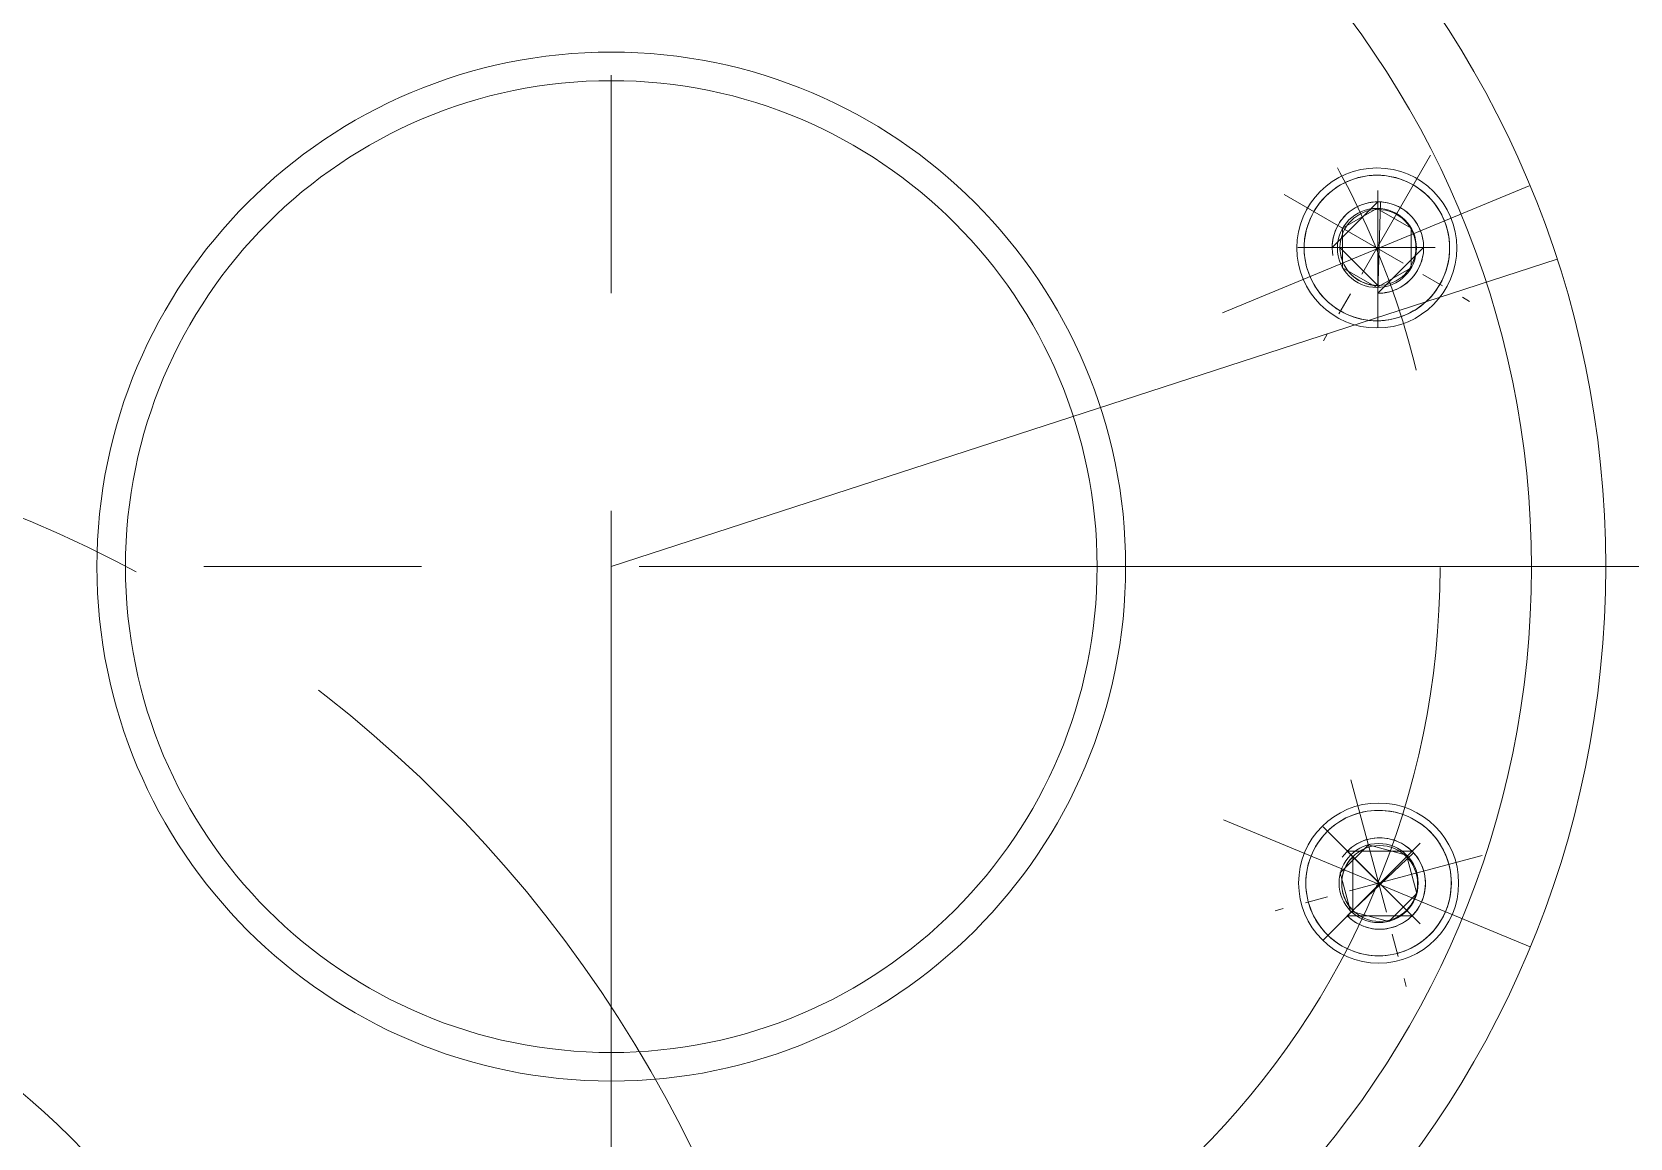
# Model space of a CAD drawing. Header units: inches. Extents: x 0 to 26418, y 0 to 20128.
# Drawn here: x 4012.8 to 4152.6, y 3676.8 to 3773.5 of the extents above; entities that cross this region are included whole.
import ezdxf

# ---------------------------------------------------------------- set-up
doc = ezdxf.new("R2010")
doc.units = ezdxf.units.IN
doc.header["$MEASUREMENT"] = 0
doc.linetypes.add('CENTER', pattern=[50.8, 31.75, -6.35, 6.35, -6.35])
doc.linetypes.add('点画线', pattern=[18, 12, -2, 2, -2])
for name, color, linetype, lineweight in [('CAXA1', 5, 'CENTER', 5), ('中心线层', 5, 'CENTER', 5), ('细实线层', 7, 'Continuous', 5)]:
    doc.layers.add(name, color=color, linetype=linetype, lineweight=lineweight)

msp = doc.modelspace()

# ---------------------------------------------------------------- linework, layer by layer
at = {"color": 7, "lineweight": 5}
for p, q in [((4129.18, 3760.85), (4128.85, 3760.77)), ((4129.5, 3760.91), (4129.18, 3760.85)), ((4129.83, 3760.95), (4129.5, 3760.91)), ((4130.17, 3760.98), (4129.83, 3760.95)), ((4130.5, 3760.99), (4130.17, 3760.98)), ((4130.83, 3760.98), (4130.5, 3760.99)), ((4131.16, 3760.95), (4130.83, 3760.98)), ((4131.49, 3760.91), (4131.16, 3760.95)), ((4131.82, 3760.85), (4131.49, 3760.91)), ((4132.15, 3760.77), (4131.82, 3760.85)), ((4126.49, 3759.57), (4126.24, 3759.35)), ((4126.76, 3759.77), (4126.49, 3759.57)), ((4127.03, 3759.96), (4126.76, 3759.77)), ((4127.32, 3760.13), (4127.03, 3759.96)), ((4127.61, 3760.29), (4127.32, 3760.13)), ((4127.91, 3760.44), (4127.61, 3760.29)), ((4128.22, 3760.56), (4127.91, 3760.44)), ((4128.53, 3760.67), (4128.22, 3760.56)), ((4128.85, 3760.77), (4128.53, 3760.67)), ((4132.47, 3760.67), (4132.15, 3760.77)), ((4132.78, 3760.56), (4132.47, 3760.67)), ((4133.09, 3760.44), (4132.78, 3760.56)), ((4133.39, 3760.29), (4133.09, 3760.44)), ((4133.68, 3760.13), (4133.39, 3760.29)), ((4133.97, 3759.96), (4133.68, 3760.13)), ((4133.68, 3760.13), (4133.68, 3760.13)), ((4134.24, 3759.77), (4133.97, 3759.96)), ((4134.5, 3759.57), (4134.24, 3759.77)), ((4134.76, 3759.35), (4134.5, 3759.57)), ((4125.16, 3758.09), (4124.99, 3757.8)), ((4125.35, 3758.36), (4125.16, 3758.09)), ((4125.55, 3758.63), (4125.35, 3758.36)), ((4125.77, 3758.88), (4125.55, 3758.63)), ((4126, 3759.12), (4125.77, 3758.88)), ((4126.24, 3759.35), (4126, 3759.12)), ((4126.59, 3754.66), (4130.59, 3758.66)), ((4127.5, 3756.35), (4130.5, 3758.08)), ((4128.41, 3758.01), (4128.24, 3757.89)), ((4128.59, 3758.12), (4128.41, 3758.01)), ((4128.77, 3758.22), (4128.59, 3758.12)), ((4128.96, 3758.31), (4128.77, 3758.22)), ((4129.16, 3758.39), (4128.96, 3758.31)), ((4129.35, 3758.46), (4129.16, 3758.39)), ((4129.55, 3758.52), (4129.35, 3758.46)), ((4129.76, 3758.57), (4129.55, 3758.52)), ((4129.96, 3758.61), (4129.76, 3758.57)), ((4130.17, 3758.64), (4129.96, 3758.61)), ((4130.38, 3758.65), (4130.17, 3758.64)), ((4130.59, 3758.66), (4130.38, 3758.65)), ((4130.5, 3758.08), (4133.5, 3756.35)), ((4130.8, 3758.65), (4130.59, 3750.66)), ((4131.01, 3758.64), (4130.8, 3758.65)), ((4131.22, 3758.61), (4131.01, 3758.64)), ((4131.42, 3758.57), (4131.22, 3758.61)), ((4131.62, 3758.52), (4131.42, 3758.57)), ((4131.83, 3758.46), (4131.62, 3758.52)), ((4132.02, 3758.39), (4131.83, 3758.46)), ((4132.22, 3758.31), (4132.02, 3758.39)), ((4132.41, 3758.22), (4132.22, 3758.31)), ((4132.59, 3758.12), (4132.41, 3758.22)), ((4132.77, 3758.01), (4132.59, 3758.12)), ((4132.94, 3757.89), (4132.77, 3758.01)), ((4135, 3759.12), (4134.76, 3759.35)), ((4135.23, 3758.88), (4135, 3759.12)), ((4135.45, 3758.63), (4135.23, 3758.88)), ((4135.65, 3758.36), (4135.45, 3758.63)), ((4135.84, 3758.09), (4135.65, 3758.36)), ((4136.01, 3757.8), (4135.84, 3758.09)), ((4124.45, 3756.59), (4124.35, 3756.27)), ((4124.56, 3756.9), (4124.45, 3756.59)), ((4124.68, 3757.21), (4124.56, 3756.9)), ((4124.83, 3757.51), (4124.68, 3757.21)), ((4124.99, 3757.8), (4124.83, 3757.51)), ((4124.99, 3757.8), (4124.99, 3757.8)), ((4127.13, 3756.66), (4127.03, 3756.47)), ((4127.23, 3756.84), (4127.13, 3756.66)), ((4127.35, 3757.01), (4127.23, 3756.84)), ((4127.48, 3757.18), (4127.35, 3757.01)), ((4127.62, 3757.33), (4127.48, 3757.18)), ((4127.76, 3757.49), (4127.62, 3757.33)), ((4127.91, 3757.63), (4127.76, 3757.49)), ((4128.07, 3757.77), (4127.91, 3757.63)), ((4128.24, 3757.89), (4128.07, 3757.77)), ((4133.11, 3757.77), (4132.94, 3757.89)), ((4133.27, 3757.63), (4133.11, 3757.77)), ((4133.42, 3757.49), (4133.27, 3757.63)), ((4133.56, 3757.33), (4133.42, 3757.49)), ((4133.7, 3757.18), (4133.56, 3757.33)), ((4133.83, 3757.01), (4133.7, 3757.18)), ((4133.94, 3756.84), (4133.83, 3757.01)), ((4134.05, 3756.66), (4133.94, 3756.84)), ((4134.15, 3756.47), (4134.05, 3756.66)), ((4136.17, 3757.51), (4136.01, 3757.8)), ((4136.31, 3757.21), (4136.17, 3757.51)), ((4136.44, 3756.9), (4136.31, 3757.21)), ((4136.55, 3756.59), (4136.44, 3756.9)), ((4136.65, 3756.27), (4136.55, 3756.59)), ((4124.17, 3755.29), (4124.14, 3754.95)), ((4124.21, 3755.62), (4124.17, 3755.29)), ((4124.27, 3755.94), (4124.21, 3755.62)), ((4124.35, 3756.27), (4124.27, 3755.94)), ((4126.64, 3755.28), (4126.61, 3755.08)), ((4126.68, 3755.49), (4126.64, 3755.28)), ((4126.73, 3755.69), (4126.68, 3755.49)), ((4126.79, 3755.89), (4126.73, 3755.69)), ((4126.86, 3756.09), (4126.79, 3755.89)), ((4126.94, 3756.28), (4126.86, 3756.09)), ((4127.03, 3756.47), (4126.94, 3756.28)), ((4127.5, 3756.35), (4127.5, 3752.89)), ((4133.5, 3752.89), (4133.5, 3756.35)), ((4134.24, 3756.28), (4134.15, 3756.47)), ((4134.32, 3756.09), (4134.24, 3756.28)), ((4134.39, 3755.89), (4134.32, 3756.09)), ((4134.45, 3755.69), (4134.39, 3755.89)), ((4134.5, 3755.49), (4134.45, 3755.69)), ((4134.54, 3755.28), (4134.5, 3755.49)), ((4134.57, 3755.08), (4134.54, 3755.28)), ((4136.72, 3755.94), (4136.65, 3756.27)), ((4136.79, 3755.62), (4136.72, 3755.94)), ((4136.83, 3755.29), (4136.79, 3755.62)), ((4136.86, 3754.95), (4136.83, 3755.29)), ((4124.14, 3754.95), (4124.13, 3754.62)), ((4124.13, 3754.62), (4124.14, 3754.29)), ((4124.14, 3754.29), (4124.17, 3753.96)), ((4124.17, 3753.96), (4124.21, 3753.62)), ((4126.61, 3755.08), (4126.59, 3754.87)), ((4126.59, 3754.87), (4126.59, 3754.66)), ((4127.27, 3754.66), (4126.59, 3754.66)), ((4126.59, 3754.66), (4134.59, 3754.66)), ((4130.59, 3751.33), (4127.27, 3754.66)), ((4127.27, 3754.66), (4127.27, 3754.48)), ((4130.59, 3751.33), (4127.27, 3754.66)), ((4127.27, 3754.48), (4127.28, 3754.31)), ((4127.28, 3754.31), (4127.31, 3754.14)), ((4127.31, 3754.14), (4127.34, 3753.97)), ((4127.34, 3753.97), (4127.38, 3753.8)), ((4127.38, 3753.8), (4127.43, 3753.63)), ((4134.59, 3754.66), (4130.59, 3750.66)), ((4134.45, 3753.62), (4134.5, 3753.83)), ((4134.5, 3753.83), (4134.54, 3754.03)), ((4134.54, 3754.03), (4134.57, 3754.24)), ((4134.58, 3754.87), (4134.57, 3755.08)), ((4134.57, 3754.24), (4134.58, 3754.45)), ((4134.59, 3754.66), (4134.58, 3754.87)), ((4134.58, 3754.45), (4134.59, 3754.66)), ((4136.79, 3753.62), (4136.83, 3753.96)), ((4136.83, 3753.96), (4136.86, 3754.29)), ((4136.86, 3754.62), (4136.86, 3754.95)), ((4136.86, 3754.29), (4136.86, 3754.62)), ((4124.21, 3753.62), (4124.27, 3753.3)), ((4124.27, 3753.3), (4124.35, 3752.97)), ((4124.35, 3752.97), (4124.45, 3752.65)), ((4124.45, 3752.65), (4124.56, 3752.34)), ((4127.43, 3753.63), (4127.49, 3753.47)), ((4127.49, 3753.47), (4127.55, 3753.31)), ((4127.5, 3752.89), (4130.5, 3751.16)), ((4127.55, 3753.31), (4127.63, 3753.15)), ((4127.63, 3753.15), (4127.71, 3753)), ((4127.71, 3753), (4127.8, 3752.85)), ((4127.8, 3752.85), (4127.9, 3752.7)), ((4127.9, 3752.7), (4128.01, 3752.57)), ((4128.01, 3752.57), (4128.12, 3752.43)), ((4128.12, 3752.43), (4128.24, 3752.31)), ((4133.5, 3752.89), (4130.5, 3751.16)), ((4133.5, 3752.89), (4130.5, 3751.16)), ((4133.83, 3752.31), (4133.94, 3752.48)), ((4133.94, 3752.48), (4134.05, 3752.66)), ((4134.05, 3752.66), (4134.15, 3752.84)), ((4134.15, 3752.84), (4134.24, 3753.03)), ((4134.24, 3753.03), (4134.32, 3753.22)), ((4134.32, 3753.22), (4134.39, 3753.42)), ((4134.39, 3753.42), (4134.45, 3753.62)), ((4136.44, 3752.34), (4136.55, 3752.65)), ((4136.55, 3752.65), (4136.65, 3752.97)), ((4136.65, 3752.97), (4136.72, 3753.3)), ((4136.72, 3753.3), (4136.79, 3753.62)), ((4124.56, 3752.34), (4124.68, 3752.03)), ((4124.68, 3752.03), (4124.83, 3751.73)), ((4124.83, 3751.73), (4124.99, 3751.44)), ((4124.99, 3751.44), (4125.16, 3751.15)), ((4125.16, 3751.15), (4125.35, 3750.88)), ((4128.24, 3752.31), (4128.37, 3752.19)), ((4128.37, 3752.19), (4128.5, 3752.08)), ((4128.5, 3752.08), (4128.64, 3751.97)), ((4128.64, 3751.97), (4128.78, 3751.87)), ((4128.78, 3751.87), (4128.93, 3751.78)), ((4128.93, 3751.78), (4129.08, 3751.7)), ((4129.08, 3751.7), (4129.24, 3751.62)), ((4129.24, 3751.62), (4129.4, 3751.56)), ((4129.4, 3751.56), (4129.56, 3751.5)), ((4129.56, 3751.5), (4129.73, 3751.45)), ((4129.73, 3751.45), (4129.9, 3751.41)), ((4129.9, 3751.41), (4130.07, 3751.38)), ((4130.07, 3751.38), (4130.24, 3751.35)), ((4130.24, 3751.35), (4130.42, 3751.34)), ((4130.42, 3751.34), (4130.59, 3751.33)), ((4130.59, 3750.66), (4130.59, 3751.33)), ((4132.02, 3750.92), (4132.22, 3751)), ((4132.22, 3751), (4132.41, 3751.09)), ((4132.41, 3751.09), (4132.59, 3751.19)), ((4132.59, 3751.19), (4132.77, 3751.3)), ((4132.77, 3751.3), (4132.94, 3751.42)), ((4132.94, 3751.42), (4133.11, 3751.55)), ((4133.11, 3751.55), (4133.27, 3751.69)), ((4133.27, 3751.69), (4133.42, 3751.83)), ((4133.42, 3751.83), (4133.56, 3751.98)), ((4133.56, 3751.98), (4133.7, 3752.14)), ((4133.7, 3752.14), (4133.83, 3752.31)), ((4135.65, 3750.88), (4135.84, 3751.15)), ((4135.84, 3751.15), (4136.01, 3751.44)), ((4136.01, 3751.44), (4136.17, 3751.73)), ((4136.17, 3751.73), (4136.31, 3752.03)), ((4136.31, 3752.03), (4136.44, 3752.34)), ((4125.35, 3750.88), (4125.55, 3750.61)), ((4125.55, 3750.61), (4125.77, 3750.36)), ((4125.77, 3750.36), (4126, 3750.12)), ((4126, 3750.12), (4126.24, 3749.89)), ((4126.24, 3749.89), (4126.49, 3749.67)), ((4126.49, 3749.67), (4126.76, 3749.47)), ((4130.59, 3750.66), (4130.8, 3750.66)), ((4130.8, 3750.66), (4131.01, 3750.68)), ((4131.01, 3750.68), (4131.22, 3750.71)), ((4131.22, 3750.71), (4131.42, 3750.75)), ((4131.42, 3750.75), (4131.62, 3750.79)), ((4131.62, 3750.79), (4131.83, 3750.85)), ((4131.83, 3750.85), (4132.02, 3750.92)), ((4134.24, 3749.47), (4134.5, 3749.67)), ((4134.5, 3749.67), (4134.76, 3749.89)), ((4134.76, 3749.89), (4135, 3750.12)), ((4135, 3750.12), (4135.23, 3750.36)), ((4135.23, 3750.36), (4135.45, 3750.61)), ((4135.45, 3750.61), (4135.65, 3750.88)), ((4126.76, 3749.47), (4127.03, 3749.28)), ((4127.03, 3749.28), (4127.32, 3749.11)), ((4127.32, 3749.11), (4127.32, 3749.11)), ((4127.32, 3749.11), (4127.61, 3748.95)), ((4127.61, 3748.95), (4127.91, 3748.81)), ((4127.91, 3748.81), (4128.22, 3748.68)), ((4128.22, 3748.68), (4128.53, 3748.57)), ((4128.53, 3748.57), (4128.85, 3748.47)), ((4128.85, 3748.47), (4129.18, 3748.39)), ((4129.18, 3748.39), (4129.5, 3748.33)), ((4129.5, 3748.33), (4129.83, 3748.29)), ((4129.83, 3748.29), (4130.17, 3748.26)), ((4130.17, 3748.26), (4130.5, 3748.26)), ((4130.5, 3748.26), (4130.83, 3748.26)), ((4130.83, 3748.26), (4131.16, 3748.29)), ((4131.16, 3748.29), (4131.49, 3748.33)), ((4131.49, 3748.33), (4131.82, 3748.39)), ((4131.82, 3748.39), (4132.15, 3748.47)), ((4132.15, 3748.47), (4132.47, 3748.57)), ((4132.47, 3748.57), (4132.78, 3748.68)), ((4132.78, 3748.68), (4133.09, 3748.81)), ((4133.09, 3748.81), (4133.39, 3748.95)), ((4133.39, 3748.95), (4133.68, 3749.11)), ((4133.68, 3749.11), (4133.97, 3749.28)), ((4133.97, 3749.28), (4134.24, 3749.47)), ((4128.06, 3704.88), (4127.76, 3704.74)), ((4128.37, 3705.01), (4128.06, 3704.88)), ((4128.68, 3705.12), (4128.37, 3705.01)), ((4129, 3705.22), (4128.68, 3705.12)), ((4129.33, 3705.29), (4129, 3705.22)), ((4129, 3705.22), (4129, 3705.22)), ((4129.65, 3705.36), (4129.33, 3705.29)), ((4129.99, 3705.4), (4129.65, 3705.36)), ((4130.32, 3705.42), (4129.99, 3705.4)), ((4130.65, 3705.43), (4130.32, 3705.42)), ((4130.98, 3705.42), (4130.65, 3705.43)), ((4131.32, 3705.4), (4130.98, 3705.42)), ((4131.65, 3705.36), (4131.32, 3705.4)), ((4131.97, 3705.29), (4131.65, 3705.36)), ((4132.3, 3705.22), (4131.97, 3705.29)), ((4132.62, 3705.12), (4132.3, 3705.22)), ((4132.93, 3705.01), (4132.62, 3705.12)), ((4133.24, 3704.88), (4132.93, 3705.01)), ((4133.54, 3704.74), (4133.24, 3704.88)), ((4126.15, 3703.57), (4125.92, 3703.33)), ((4126.39, 3703.8), (4126.15, 3703.57)), ((4126.64, 3704.02), (4126.39, 3703.8)), ((4126.91, 3704.22), (4126.64, 3704.02)), ((4127.18, 3704.41), (4126.91, 3704.22)), ((4127.47, 3704.58), (4127.18, 3704.41)), ((4127.76, 3704.74), (4127.47, 3704.58)), ((4133.83, 3704.58), (4133.54, 3704.74)), ((4134.12, 3704.41), (4133.83, 3704.58)), ((4134.39, 3704.22), (4134.12, 3704.41)), ((4134.66, 3704.02), (4134.39, 3704.22)), ((4134.91, 3703.8), (4134.66, 3704.02)), ((4135.15, 3703.57), (4134.91, 3703.8)), ((4135.38, 3703.33), (4135.15, 3703.57)), ((4125.14, 3702.25), (4124.98, 3701.96)), ((4125.31, 3702.54), (4125.14, 3702.25)), ((4125.5, 3702.81), (4125.31, 3702.54)), ((4125.7, 3703.07), (4125.5, 3702.81)), ((4125.92, 3703.33), (4125.7, 3703.07)), ((4129.75, 3702.41), (4127.3, 3699.97)), ((4128.22, 3702.14), (4128.06, 3702)), ((4128.39, 3702.27), (4128.22, 3702.14)), ((4128.56, 3702.39), (4128.39, 3702.27)), ((4128.74, 3702.5), (4128.56, 3702.39)), ((4128.93, 3702.6), (4128.74, 3702.5)), ((4129.11, 3702.69), (4128.93, 3702.6)), ((4129.31, 3702.77), (4129.11, 3702.69)), ((4129.5, 3702.84), (4129.31, 3702.77)), ((4129.71, 3702.89), (4129.5, 3702.84)), ((4129.91, 3702.94), (4129.71, 3702.89)), ((4129.75, 3702.41), (4133.1, 3701.52)), ((4130.12, 3702.98), (4129.91, 3702.94)), ((4130.32, 3703.01), (4130.12, 3702.98)), ((4130.53, 3703.03), (4130.32, 3703.01)), ((4130.74, 3703.03), (4130.53, 3703.03)), ((4130.95, 3703.03), (4130.74, 3703.03)), ((4131.16, 3703.01), (4130.95, 3703.03)), ((4131.37, 3702.98), (4131.16, 3703.01)), ((4131.57, 3702.94), (4131.37, 3702.98)), ((4131.78, 3702.89), (4131.57, 3702.94)), ((4131.98, 3702.84), (4131.78, 3702.89)), ((4132.17, 3702.77), (4131.98, 3702.84)), ((4132.37, 3702.69), (4132.17, 3702.77)), ((4132.56, 3702.6), (4132.37, 3702.69)), ((4132.74, 3702.5), (4132.56, 3702.6)), ((4132.92, 3702.39), (4132.74, 3702.5)), ((4133.09, 3702.27), (4132.92, 3702.39)), ((4133.26, 3702.14), (4133.09, 3702.27)), ((4133.42, 3702), (4133.26, 3702.14)), ((4135.6, 3703.07), (4135.38, 3703.33)), ((4135.8, 3702.81), (4135.6, 3703.07)), ((4135.99, 3702.54), (4135.8, 3702.81)), ((4136.16, 3702.25), (4135.99, 3702.54)), ((4136.32, 3701.96), (4136.16, 3702.25)), ((4124.5, 3700.72), (4124.42, 3700.39)), ((4124.6, 3701.04), (4124.5, 3700.72)), ((4124.71, 3701.35), (4124.6, 3701.04)), ((4124.84, 3701.66), (4124.71, 3701.35)), ((4124.98, 3701.96), (4124.84, 3701.66)), ((4127.86, 3700.69), (4127.78, 3700.54)), ((4127.95, 3700.84), (4127.86, 3700.69)), ((4128.06, 3702), (4127.91, 3701.86)), ((4128.39, 3701.38), (4127.91, 3701.86)), ((4127.91, 3701.86), (4133.57, 3701.86)), ((4127.91, 3701.86), (4133.57, 3696.2)), ((4133.71, 3701.71), (4127.91, 3696.2)), ((4128.05, 3700.98), (4127.95, 3700.84)), ((4128.16, 3701.12), (4128.05, 3700.98)), ((4128.27, 3701.25), (4128.16, 3701.12)), ((4128.39, 3701.38), (4128.27, 3701.25)), ((4128.39, 3696.68), (4128.39, 3701.38)), ((4128.39, 3696.68), (4128.39, 3701.38)), ((4133.1, 3701.52), (4134, 3698.17)), ((4133.57, 3701.86), (4133.42, 3702)), ((4133.85, 3701.55), (4133.71, 3701.71)), ((4133.98, 3701.38), (4133.85, 3701.55)), ((4134.1, 3701.21), (4133.98, 3701.38)), ((4134.21, 3701.03), (4134.1, 3701.21)), ((4134.31, 3700.85), (4134.21, 3701.03)), ((4134.4, 3700.66), (4134.31, 3700.85)), ((4136.47, 3701.66), (4136.32, 3701.96)), ((4136.59, 3701.35), (4136.47, 3701.66)), ((4136.7, 3701.04), (4136.59, 3701.35)), ((4136.8, 3700.72), (4136.7, 3701.04)), ((4136.88, 3700.39), (4136.8, 3700.72)), ((4136.8, 3700.72), (4136.8, 3700.72)), ((4124.32, 3699.73), (4124.29, 3699.4)), ((4124.29, 3699.4), (4124.29, 3699.07)), ((4124.36, 3700.06), (4124.32, 3699.73)), ((4124.42, 3700.39), (4124.36, 3700.06)), ((4127.3, 3699.97), (4128.2, 3696.62)), ((4127.44, 3699.38), (4127.42, 3699.2)), ((4127.46, 3699.55), (4127.44, 3699.38)), ((4127.49, 3699.72), (4127.46, 3699.55)), ((4127.53, 3699.89), (4127.49, 3699.72)), ((4127.58, 3700.06), (4127.53, 3699.89)), ((4127.64, 3700.22), (4127.58, 3700.06)), ((4127.7, 3700.38), (4127.64, 3700.22)), ((4127.78, 3700.54), (4127.7, 3700.38)), ((4134.48, 3700.46), (4134.4, 3700.66)), ((4134.55, 3700.27), (4134.48, 3700.46)), ((4134.6, 3700.07), (4134.55, 3700.27)), ((4134.65, 3699.86), (4134.6, 3700.07)), ((4134.69, 3699.66), (4134.65, 3699.86)), ((4134.72, 3699.45), (4134.69, 3699.66)), ((4134.74, 3699.24), (4134.72, 3699.45)), ((4136.94, 3700.06), (4136.88, 3700.39)), ((4136.98, 3699.73), (4136.94, 3700.06)), ((4137.01, 3699.4), (4136.98, 3699.73)), ((4137.02, 3699.07), (4137.01, 3699.4)), ((4124.29, 3699.07), (4124.29, 3698.74)), ((4124.29, 3698.74), (4124.32, 3698.4)), ((4124.32, 3698.4), (4124.36, 3698.07)), ((4124.36, 3698.07), (4124.42, 3697.75)), ((4127.42, 3699.2), (4127.42, 3699.03)), ((4127.42, 3699.03), (4127.42, 3698.86)), ((4127.42, 3698.86), (4127.44, 3698.68)), ((4127.44, 3698.68), (4127.46, 3698.51)), ((4127.46, 3698.51), (4127.49, 3698.34)), ((4127.49, 3698.34), (4127.53, 3698.17)), ((4127.53, 3698.17), (4127.58, 3698)), ((4127.58, 3698), (4127.64, 3697.84)), ((4131.55, 3695.72), (4134, 3698.17)), ((4134.55, 3697.79), (4134.6, 3698)), ((4134.6, 3698), (4134.65, 3698.2)), ((4134.65, 3698.2), (4134.69, 3698.41)), ((4134.69, 3698.41), (4134.72, 3698.61)), ((4134.72, 3698.61), (4134.74, 3698.82)), ((4134.74, 3699.03), (4134.74, 3699.24)), ((4134.74, 3698.82), (4134.74, 3699.03)), ((4136.88, 3697.75), (4136.94, 3698.07)), ((4136.94, 3698.07), (4136.98, 3698.4)), ((4136.98, 3698.4), (4137.01, 3698.74)), ((4137.01, 3698.74), (4137.02, 3699.07)), ((4124.42, 3697.75), (4124.5, 3697.42)), ((4124.5, 3697.42), (4124.5, 3697.42)), ((4124.5, 3697.42), (4124.6, 3697.1)), ((4124.6, 3697.1), (4124.71, 3696.79)), ((4124.71, 3696.79), (4124.84, 3696.48)), ((4124.84, 3696.48), (4124.98, 3696.18)), ((4127.64, 3697.84), (4127.7, 3697.68)), ((4127.7, 3697.68), (4127.78, 3697.52)), ((4127.78, 3697.52), (4127.86, 3697.37)), ((4127.86, 3697.37), (4127.95, 3697.22)), ((4127.91, 3696.2), (4128.39, 3696.68)), ((4127.95, 3697.22), (4128.05, 3697.08)), ((4128.05, 3697.08), (4128.16, 3696.94)), ((4128.16, 3696.94), (4128.27, 3696.81)), ((4131.55, 3695.72), (4128.2, 3696.62)), ((4131.55, 3695.72), (4128.2, 3696.62)), ((4128.27, 3696.81), (4128.39, 3696.68)), ((4133.71, 3696.35), (4133.85, 3696.51)), ((4133.85, 3696.51), (4133.98, 3696.68)), ((4133.98, 3696.68), (4134.1, 3696.85)), ((4134.1, 3696.85), (4134.21, 3697.03)), ((4134.21, 3697.03), (4134.31, 3697.22)), ((4134.31, 3697.22), (4134.4, 3697.4)), ((4134.4, 3697.4), (4134.48, 3697.6)), ((4134.48, 3697.6), (4134.55, 3697.79)), ((4136.32, 3696.18), (4136.47, 3696.48)), ((4136.47, 3696.48), (4136.59, 3696.79)), ((4136.59, 3696.79), (4136.7, 3697.1)), ((4136.7, 3697.1), (4136.8, 3697.42)), ((4136.8, 3697.42), (4136.88, 3697.75)), ((4124.98, 3696.18), (4125.14, 3695.89)), ((4125.14, 3695.89), (4125.31, 3695.6)), ((4125.31, 3695.6), (4125.5, 3695.33)), ((4125.5, 3695.33), (4125.7, 3695.06)), ((4127.91, 3696.2), (4128.06, 3696.06)), ((4133.57, 3696.2), (4127.91, 3696.2)), ((4128.06, 3696.06), (4128.22, 3695.92)), ((4128.22, 3695.92), (4128.39, 3695.79)), ((4128.39, 3695.79), (4128.56, 3695.68)), ((4128.56, 3695.68), (4128.74, 3695.57)), ((4128.74, 3695.57), (4128.93, 3695.47)), ((4128.93, 3695.47), (4129.11, 3695.38)), ((4129.11, 3695.38), (4129.31, 3695.3)), ((4129.31, 3695.3), (4129.5, 3695.23)), ((4129.5, 3695.23), (4129.71, 3695.17)), ((4129.71, 3695.17), (4129.91, 3695.12)), ((4129.91, 3695.12), (4130.12, 3695.08)), ((4130.12, 3695.08), (4130.32, 3695.05)), ((4131.16, 3695.05), (4131.37, 3695.08)), ((4131.37, 3695.08), (4131.57, 3695.12)), ((4131.57, 3695.12), (4131.78, 3695.17)), ((4131.78, 3695.17), (4131.98, 3695.23)), ((4131.98, 3695.23), (4132.17, 3695.3)), ((4132.17, 3695.3), (4132.37, 3695.38)), ((4132.37, 3695.38), (4132.56, 3695.47)), ((4132.56, 3695.47), (4132.74, 3695.57)), ((4132.74, 3695.57), (4132.92, 3695.68)), ((4132.92, 3695.68), (4133.09, 3695.79)), ((4133.09, 3695.79), (4133.26, 3695.92)), ((4133.26, 3695.92), (4133.42, 3696.06)), ((4133.42, 3696.06), (4133.57, 3696.2)), ((4133.57, 3696.2), (4133.71, 3696.35)), ((4135.6, 3695.06), (4135.8, 3695.33)), ((4135.8, 3695.33), (4135.99, 3695.6)), ((4135.99, 3695.6), (4136.16, 3695.89)), ((4136.16, 3695.89), (4136.32, 3696.18)), ((4125.7, 3695.06), (4125.92, 3694.81)), ((4125.92, 3694.81), (4126.15, 3694.57)), ((4126.15, 3694.57), (4126.39, 3694.34)), ((4126.39, 3694.34), (4126.64, 3694.12)), ((4126.64, 3694.12), (4126.91, 3693.92)), ((4126.91, 3693.92), (4127.18, 3693.73)), ((4127.18, 3693.73), (4127.47, 3693.56)), ((4130.32, 3695.05), (4130.53, 3695.04)), ((4130.53, 3695.04), (4130.74, 3695.03)), ((4130.74, 3695.03), (4130.95, 3695.04)), ((4130.95, 3695.04), (4131.16, 3695.05)), ((4133.83, 3693.56), (4134.12, 3693.73)), ((4134.12, 3693.73), (4134.39, 3693.92)), ((4134.39, 3693.92), (4134.66, 3694.12)), ((4134.66, 3694.12), (4134.91, 3694.34)), ((4134.91, 3694.34), (4135.15, 3694.57)), ((4135.15, 3694.57), (4135.38, 3694.81)), ((4135.38, 3694.81), (4135.6, 3695.06)), ((4127.47, 3693.56), (4127.76, 3693.4)), ((4127.76, 3693.4), (4128.06, 3693.25)), ((4128.06, 3693.25), (4128.37, 3693.13)), ((4128.37, 3693.13), (4128.68, 3693.02)), ((4128.68, 3693.02), (4129, 3692.92)), ((4129, 3692.92), (4129.33, 3692.84)), ((4129.33, 3692.84), (4129.65, 3692.78)), ((4129.65, 3692.78), (4129.99, 3692.74)), ((4129.99, 3692.74), (4130.32, 3692.71)), ((4130.32, 3692.71), (4130.65, 3692.7)), ((4130.65, 3692.7), (4130.98, 3692.71)), ((4130.98, 3692.71), (4131.32, 3692.74)), ((4131.32, 3692.74), (4131.65, 3692.78)), ((4131.65, 3692.78), (4131.97, 3692.84)), ((4131.97, 3692.84), (4132.3, 3692.92)), ((4132.3, 3692.92), (4132.62, 3693.02)), ((4132.62, 3693.02), (4132.93, 3693.13)), ((4132.93, 3693.13), (4133.24, 3693.25)), ((4133.24, 3693.25), (4133.54, 3693.4)), ((4133.54, 3693.4), (4133.83, 3693.56))]:
    msp.add_line(p, q, dxfattribs=at)
for centre, radius in [((4063.52, 3726.75), 386.26), ((4063.52, 3726.75), 194.17), ((4063.52, 3726.75), 87), ((4063.52, 3726.66), 80.5), ((4063.52, 3726.75), 45), ((4063.52, 3726.75), 42.5), ((4130.5, 3754.62), 7), ((4130.5, 3754.62), 3.46), ((4130.59, 3754.66), 3.32), ((4130.65, 3699.07), 7), ((4130.65, 3699.07), 3.46), ((4130.74, 3699.03), 3.32)]:
    msp.add_circle(centre, radius, dxfattribs=at)
for centre, radius, start, end in [((4063.78, 3976.79), 582.5, 301.35579, 238.58501), ((4063.25, 3976.79), 546, 303.5084, 236.556), ((4063.52, 3726.79), 290, 148.6687, 31.3333), ((4063.52, 3726.66), 122.5, 288.8192, 164.8541), ((4130.5, 3754.62), 6.36, 330, 150), ((4130.5, 3754.62), 6.37, 150, 330), ((3968.72, 3625.58), 122.5, 108.8192, 344.8541), ((4130.65, 3699.07), 6.37, 105, 285), ((4130.65, 3699.07), 6.36, 285, 105)]:
    msp.add_arc(centre, radius, start, end, dxfattribs=at)
msp.add_open_spline([(4478.58, 4391.59), (4443.49, 4429.16), (4363.33, 4496.48), (4220.7, 4564.04), (4063.25, 4591.2), (3902.94, 4574.79), (3750.86, 4517.6), (3617.58, 4422.13), (3512.8, 4294.15), (3444.25, 4142.25), (3415.61, 3976.34), (3435.07, 3807.87), (3495.96, 3648.67), (3597.19, 3509.91), (3731.64, 3401.31), (3890.72, 3330.93), (4063.7, 3303.42), (4238.96, 3322.51), (4404.48, 3386.32), (4548.54, 3491.77), (4661.39, 3631.55), (4734.59, 3796.86), (4752.87, 3916.58), (4754.54, 3976.52)], degree=3, knots=[0, 0, 0, 0, 6187.666026, 12450.355458, 18783.77638, 25175.55398, 31622.065679, 38124.713595, 44683.237858, 51298.550922, 57973.870728, 64697.019294, 71462.748657, 78273.501796, 85129.278897, 92030.080145, 98977.285843, 105969.701152, 113006.622999, 120087.951186, 127214.495945, 134386.492849, 141603.663266, 141603.663266, 141603.663266, 141603.663266], dxfattribs=at)
at = {"layer": 'CAXA1', "linetype": 'CENTER', "lineweight": 5, "ltscale": 3}
for p, q in [((4063.51, 4493.62), (4063.51, 3223.97)), ((4117, 3748.94), (4143.81, 3760.04)), ((4063.52, 3726.75), (4146.26, 3753.64)), ((4466.02, 3726.75), (3661.02, 3726.75)), ((4117.08, 3704.6), (4143.9, 3693.49))]:
    msp.add_line(p, q, dxfattribs=at)
for centre, radius in [((4063.78, 3976.79), 565), ((4063.78, 3976.79), 540), ((4063.52, 3726.66), 112.5), ((4063.52, 3726.66), 72.5), ((3968.51, 3626.13), 113.5), ((3968.51, 3629.08), 67.5)]:
    msp.add_circle(centre, radius, dxfattribs=at)
msp.add_arc((4063.52, 3726.79), 272.5, 148.6693, 31.3334, dxfattribs=at)
at = {"layer": '中心线层', "color": 7, "linetype": '点画线', "lineweight": 5}
for p, q in [((4135.18, 3762.73), (4125.82, 3746.51)), ((4130.59, 3747.66), (4130.59, 3761.66)), ((4122.39, 3759.3), (4138.61, 3749.94)), ((4123.59, 3754.66), (4137.59, 3754.66)), ((4128.23, 3708.11), (4133.07, 3690.02)), ((4125.79, 3703.98), (4135.69, 3694.08)), ((4125.79, 3694.08), (4135.69, 3703.98)), ((4139.7, 3701.49), (4121.6, 3696.64))]:
    msp.add_line(p, q, dxfattribs=at)
at = {"layer": '细实线层', "color": 7, "lineweight": 5}
for centre, start, end in [((4130.59, 3754.66), 270, 190), ((4130.74, 3699.03), 225, 145)]:
    msp.add_arc(centre, 4, start, end, dxfattribs=at)

doc.saveas('drawing.dxf')
